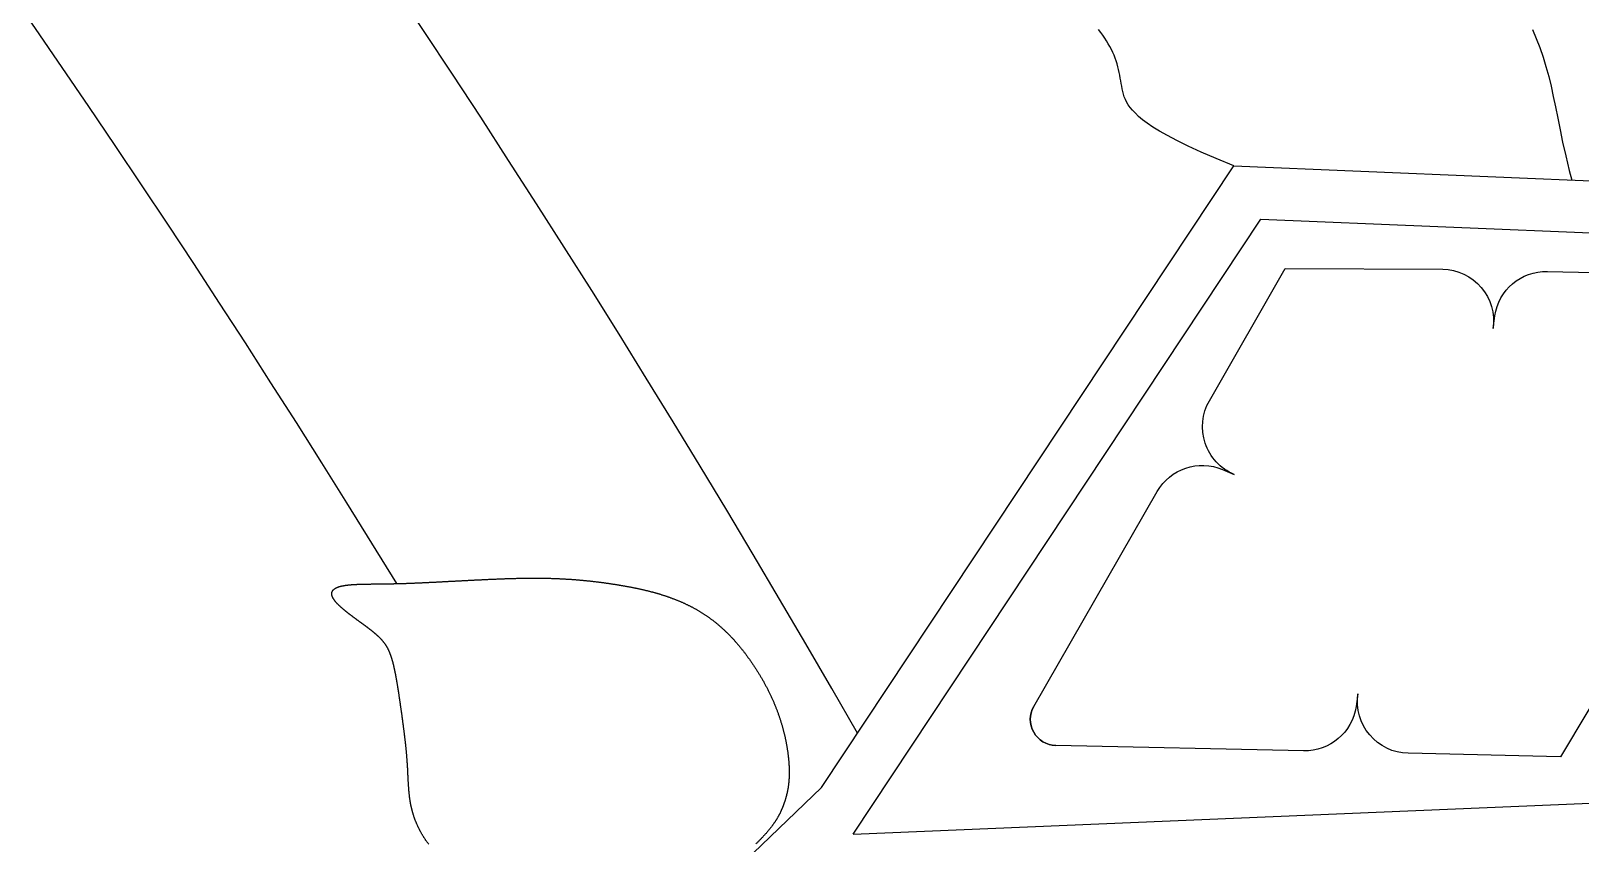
# Model space of a CAD drawing. Header units: feet. Extents: x 0 to 841, y 0 to 594.
# Drawn here: x 658.8 to 660.179, y 137.618 to 138.341 of the extents above; entities that cross this region are included whole.
import ezdxf

# ---------------------------------------------------------------- set-up
doc = ezdxf.new("R2010")
doc.units = ezdxf.units.FT
doc.header["$MEASUREMENT"] = 0
doc.layers.add('LOGO', color=7, linetype='Continuous')

# ---------------------------------------------------------------- blocks, each defined once
blk = doc.blocks.new('YOTA')
h = blk.add_hatch(color=1)
edge = h.paths.add_edge_path()
edge.add_arc((302.8865, 246.9749), 39.995, 0, 360)
edge = h.paths.add_edge_path(flags=16)
edge.add_arc((302.8865, 246.9749), 39.7003, 0, 360)
at = {"color": 2}
for p, q in [((333.4745, 264.4073), (334.6429, 266.169)), ((334.6429, 266.169), (336.6451, 266.0852)), ((333.564, 264.2757), (334.7197, 266.0183)), ((334.7197, 266.0183), (336.5203, 265.9429)), ((333.0103, 263.9634), (333.4745, 264.4073)), ((333.564, 264.2757), (335.6532, 264.363))]:
    blk.add_line(p, q, dxfattribs=at)
for points in [[(334.6429, 266.169), (334.5935, 266.1897), (334.5505, 266.2084), (334.5134, 266.2255), (334.4817, 266.2409), (334.4548, 266.255), (334.4322, 266.2678), (334.4133, 266.2794), (334.3975, 266.2902), (334.3845, 266.3001), (334.3735, 266.3095), (334.3641, 266.3183), (334.3562, 266.3268), (334.3495, 266.3349), (334.344, 266.3427), (334.3394, 266.3503), (334.3358, 266.3578), (334.3328, 266.3651), (334.3304, 266.3724), (334.3285, 266.3798), (334.3268, 266.3872), (334.3254, 266.3947), (334.324, 266.4024), (334.3227, 266.4102), (334.3214, 266.4181), (334.32, 266.426), (334.3185, 266.434), (334.3168, 266.4421), (334.3149, 266.4502), (334.3127, 266.4584), (334.3102, 266.4665), (334.3073, 266.4746), (334.304, 266.4828), (334.3004, 266.4909), (334.2964, 266.499), (334.2921, 266.5071), (334.2874, 266.5152), (334.2825, 266.5232), (334.2773, 266.5313), (334.2718, 266.5393), (334.266, 266.5474), (334.26, 266.5553)], [(335.4895, 266.5556), (335.5004, 266.5303), (335.5105, 266.5043), (335.5198, 266.4777), (335.5282, 266.4505), (335.5359, 266.423), (335.5427, 266.395), (335.5489, 266.3662), (335.555, 266.3363), (335.5613, 266.3049), (335.5679, 266.2716), (335.5754, 266.2361), (335.5841, 266.1978), (335.5942, 266.1565), (335.6016, 266.1288)], [(332.3609, 264.2471), (332.36, 264.2482), (332.3591, 264.2494), (332.3582, 264.2506), (332.3574, 264.2517), (332.3565, 264.2529), (332.3556, 264.2541), (332.3548, 264.2553), (332.354, 264.2565), (332.3531, 264.2576), (332.3523, 264.2588), (332.3515, 264.26), (332.3507, 264.2612), (332.3499, 264.2624), (332.3491, 264.2636), (332.3483, 264.2648), (332.3475, 264.2661), (332.3468, 264.2673), (332.346, 264.2685), (332.3452, 264.2697), (332.3445, 264.2709), (332.3438, 264.2722), (332.343, 264.2734), (332.3423, 264.2746), (332.3416, 264.2758), (332.3409, 264.2771), (332.3402, 264.2783), (332.3395, 264.2795), (332.3388, 264.2808), (332.3381, 264.282), (332.3374, 264.2833), (332.3368, 264.2845), (332.3361, 264.2858), (332.3355, 264.287), (332.3348, 264.2883), (332.3342, 264.2895), (332.3335, 264.2908), (332.3329, 264.292), (332.3323, 264.2933), (332.3317, 264.2945), (332.3311, 264.2958), (332.3305, 264.2971), (332.3299, 264.2983), (332.3294, 264.2996), (332.3288, 264.3009), (332.3282, 264.3021), (332.3277, 264.3034), (332.3271, 264.3047), (332.3266, 264.3059), (332.3261, 264.3072), (332.3255, 264.3085), (332.325, 264.3097), (332.3245, 264.311), (332.324, 264.3123), (332.3235, 264.3136), (332.323, 264.3148), (332.3225, 264.3161), (332.322, 264.3174), (332.3216, 264.3187), (332.3211, 264.3199), (332.3207, 264.3212), (332.3202, 264.3225), (332.3198, 264.3238), (332.3193, 264.325), (332.3189, 264.3263), (332.3185, 264.3276), (332.3181, 264.3289), (332.3177, 264.3301), (332.3173, 264.3314), (332.3169, 264.3327), (332.3165, 264.334), (332.3161, 264.3352), (332.3158, 264.3365), (332.3154, 264.3378), (332.3151, 264.3391), (332.3147, 264.3403), (332.3144, 264.3416), (332.314, 264.3429), (332.3137, 264.3441), (332.3134, 264.3454), (332.3131, 264.3467), (332.3128, 264.3479), (332.3125, 264.3492), (332.3122, 264.3505), (332.3119, 264.3517), (332.3116, 264.353), (332.3113, 264.3543), (332.311, 264.3555), (332.3108, 264.3568), (332.3105, 264.3581), (332.3103, 264.3593), (332.31, 264.3606), (332.3098, 264.3618), (332.3096, 264.3631), (332.3093, 264.3644), (332.3091, 264.3656), (332.3089, 264.3669), (332.3087, 264.3681), (332.3085, 264.3694), (332.3083, 264.3706), (332.3081, 264.3719), (332.3079, 264.3732), (332.3077, 264.3744), (332.3075, 264.3757), (332.3073, 264.3769), (332.3072, 264.3782), (332.307, 264.3795), (332.3068, 264.3807), (332.3067, 264.382), (332.3065, 264.3832), (332.3064, 264.3845), (332.3062, 264.3858), (332.3061, 264.387), (332.3059, 264.3883), (332.3058, 264.3896), (332.3057, 264.3908), (332.3056, 264.3921), (332.3054, 264.3934), (332.3053, 264.3946), (332.3052, 264.3959), (332.3051, 264.3972), (332.305, 264.3984), (332.3049, 264.3997), (332.3048, 264.401), (332.3046, 264.4023), (332.3045, 264.4036), (332.3044, 264.4048), (332.3044, 264.4061), (332.3043, 264.4074), (332.3042, 264.4087), (332.3041, 264.41), (332.304, 264.4113), (332.3039, 264.4125), (332.3038, 264.4138), (332.3037, 264.4151), (332.3037, 264.4164), (332.3036, 264.4177), (332.3035, 264.419), (332.3034, 264.4203), (332.3034, 264.4216), (332.3033, 264.4229), (332.3032, 264.4242), (332.3032, 264.4255), (332.3031, 264.4269), (332.303, 264.4282), (332.303, 264.4295), (332.3029, 264.4308), (332.3028, 264.4321), (332.3028, 264.4335), (332.3027, 264.4348), (332.3026, 264.4361), (332.3026, 264.4374), (332.3025, 264.4388), (332.3024, 264.4401), (332.3024, 264.4415), (332.3023, 264.4428), (332.3023, 264.4442), (332.3022, 264.4455), (332.3021, 264.4469), (332.3021, 264.4482), (332.302, 264.4496), (332.3019, 264.4509), (332.3019, 264.4523), (332.3018, 264.4537), (332.3017, 264.4551), (332.3017, 264.4564), (332.3016, 264.4578), (332.3015, 264.4592), (332.3014, 264.4606), (332.3014, 264.462), (332.3013, 264.4634), (332.3012, 264.4648), (332.3011, 264.4662), (332.301, 264.4676), (332.301, 264.469), (332.3009, 264.4704), (332.3008, 264.4719), (332.3007, 264.4733), (332.3006, 264.4747), (332.3005, 264.4762), (332.3004, 264.4776), (332.3003, 264.479), (332.3002, 264.4805), (332.3001, 264.4819), (332.3, 264.4834), (332.2999, 264.4848), (332.2998, 264.4863), (332.2997, 264.4878), (332.2996, 264.4892), (332.2994, 264.4907), (332.2993, 264.4922), (332.2992, 264.4937), (332.2991, 264.4952), (332.2989, 264.4967), (332.2988, 264.4981), (332.2987, 264.4996), (332.2986, 264.5011), (332.2984, 264.5026), (332.2983, 264.5041), (332.2981, 264.5057), (332.298, 264.5072), (332.2979, 264.5087), (332.2977, 264.5102), (332.2976, 264.5117), (332.2974, 264.5133), (332.2973, 264.5148), (332.2971, 264.5163), (332.297, 264.5178), (332.2968, 264.5194), (332.2967, 264.5209), (332.2965, 264.5225), (332.2963, 264.524), (332.2962, 264.5255), (332.296, 264.5271), (332.2958, 264.5286), (332.2957, 264.5302), (332.2955, 264.5318), (332.2953, 264.5333), (332.2952, 264.5349), (332.295, 264.5364), (332.2948, 264.538), (332.2946, 264.5396), (332.2944, 264.5411), (332.2943, 264.5427), (332.2941, 264.5443), (332.2939, 264.5458), (332.2937, 264.5474), (332.2935, 264.549), (332.2933, 264.5506), (332.2932, 264.5521), (332.293, 264.5537), (332.2928, 264.5553), (332.2926, 264.5569), (332.2924, 264.5585), (332.2922, 264.56), (332.292, 264.5616), (332.2918, 264.5632), (332.2916, 264.5648), (332.2914, 264.5664), (332.2912, 264.568), (332.291, 264.5696), (332.2908, 264.5712), (332.2906, 264.5728), (332.2904, 264.5743), (332.2902, 264.5759), (332.29, 264.5775), (332.2898, 264.5791), (332.2896, 264.5807), (332.2894, 264.5823), (332.2892, 264.5839), (332.2889, 264.5855), (332.2887, 264.5871), (332.2885, 264.5887), (332.2883, 264.5903), (332.2881, 264.5919), (332.2879, 264.5935), (332.2877, 264.595), (332.2875, 264.5966), (332.2872, 264.5982), (332.287, 264.5998), (332.2868, 264.6014), (332.2866, 264.603), (332.2864, 264.6046), (332.2862, 264.6062), (332.2859, 264.6078), (332.2857, 264.6094), (332.2855, 264.6109), (332.2853, 264.6125), (332.2851, 264.6141), (332.2848, 264.6157), (332.2846, 264.6173), (332.2844, 264.6189), (332.2842, 264.6204), (332.284, 264.622), (332.2837, 264.6236), (332.2835, 264.6252), (332.2833, 264.6267), (332.2831, 264.6283), (332.2829, 264.6299), (332.2826, 264.6315), (332.2824, 264.633), (332.2822, 264.6346), (332.282, 264.6362), (332.2817, 264.6377), (332.2815, 264.6393), (332.2813, 264.6408), (332.2811, 264.6424), (332.2809, 264.6439), (332.2806, 264.6455), (332.2804, 264.647), (332.2802, 264.6486), (332.28, 264.6501), (332.2797, 264.6517), (332.2795, 264.6532), (332.2793, 264.6547), (332.2791, 264.6563), (332.2788, 264.6578), (332.2786, 264.6593), (332.2784, 264.6609), (332.2782, 264.6624), (332.2779, 264.6639), (332.2777, 264.6654), (332.2775, 264.6669), (332.2773, 264.6684), (332.277, 264.6699), (332.2768, 264.6714), (332.2766, 264.6729), (332.2764, 264.6744), (332.2761, 264.6759), (332.2759, 264.6774), (332.2757, 264.6789), (332.2754, 264.6803), (332.2752, 264.6818), (332.275, 264.6833), (332.2748, 264.6847), (332.2745, 264.6862), (332.2743, 264.6876), (332.2741, 264.6891), (332.2738, 264.6905), (332.2736, 264.692), (332.2734, 264.6934), (332.2731, 264.6948), (332.2729, 264.6963), (332.2727, 264.6977), (332.2724, 264.6991), (332.2722, 264.7005), (332.272, 264.7019), (332.2717, 264.7033), (332.2715, 264.7047), (332.2712, 264.7061), (332.271, 264.7075), (332.2708, 264.7088), (332.2705, 264.7102), (332.2703, 264.7116), (332.27, 264.7129), (332.2698, 264.7143), (332.2696, 264.7156), (332.2693, 264.717), (332.2691, 264.7183), (332.2688, 264.7196), (332.2686, 264.7209), (332.2683, 264.7223), (332.2681, 264.7236), (332.2679, 264.7249), (332.2676, 264.7262), (332.2674, 264.7275), (332.2671, 264.7287), (332.2669, 264.73), (332.2666, 264.7313), (332.2664, 264.7325), (332.2661, 264.7338), (332.2659, 264.735), (332.2656, 264.7363), (332.2653, 264.7375), (332.2651, 264.7387), (332.2648, 264.7399), (332.2646, 264.7411), (332.2643, 264.7423), (332.2641, 264.7435), (332.2638, 264.7447), (332.2635, 264.7459), (332.2633, 264.7471), (332.263, 264.7482), (332.2628, 264.7494), (332.2625, 264.7505), (332.2622, 264.7517), (332.262, 264.7528), (332.2617, 264.7539), (332.2614, 264.755), (332.2612, 264.7561), (332.2609, 264.7572), (332.2606, 264.7583), (332.2603, 264.7594), (332.2601, 264.7604), (332.2598, 264.7615), (332.2595, 264.7625), (332.2592, 264.7636), (332.259, 264.7646), (332.2587, 264.7656), (332.2584, 264.7666), (332.2581, 264.7676), (332.2578, 264.7686), (332.2576, 264.7696), (332.2573, 264.7706), (332.257, 264.7715), (332.2567, 264.7725), (332.2564, 264.7734), (332.2561, 264.7744), (332.2558, 264.7753), (332.2555, 264.7762), (332.2552, 264.7772), (332.255, 264.7781), (332.2547, 264.779), (332.2544, 264.7798), (332.2541, 264.7807), (332.2538, 264.7816), (332.2534, 264.7825), (332.2531, 264.7833), (332.2528, 264.7842), (332.2525, 264.785), (332.2522, 264.7858), (332.2519, 264.7867), (332.2516, 264.7875), (332.2512, 264.7883), (332.2509, 264.7891), (332.2506, 264.7899), (332.2503, 264.7907), (332.2499, 264.7915), (332.2496, 264.7923), (332.2493, 264.793), (332.2489, 264.7938), (332.2486, 264.7946), (332.2483, 264.7953), (332.2479, 264.7961), (332.2476, 264.7968), (332.2472, 264.7976), (332.2469, 264.7983), (332.2465, 264.799), (332.2461, 264.7997), (332.2458, 264.8004), (332.2454, 264.8011), (332.245, 264.8019), (332.2447, 264.8025), (332.2443, 264.8032), (332.2439, 264.8039), (332.2435, 264.8046), (332.2432, 264.8053), (332.2428, 264.806), (332.2424, 264.8066), (332.242, 264.8073), (332.2416, 264.808), (332.2412, 264.8086), (332.2408, 264.8093), (332.2404, 264.8099), (332.2399, 264.8106), (332.2395, 264.8112), (332.2391, 264.8118), (332.2387, 264.8125), (332.2382, 264.8131), (332.2378, 264.8137), (332.2374, 264.8144), (332.2369, 264.815), (332.2365, 264.8156), (332.236, 264.8162), (332.2356, 264.8168), (332.2351, 264.8174), (332.2347, 264.818), (332.2342, 264.8187), (332.2337, 264.8193), (332.2332, 264.8199), (332.2328, 264.8205), (332.2323, 264.8211), (332.2318, 264.8216), (332.2313, 264.8222), (332.2308, 264.8228), (332.2303, 264.8234), (332.2298, 264.824), (332.2293, 264.8246), (332.2287, 264.8252), (332.2282, 264.8258), (332.2277, 264.8263), (332.2271, 264.8269), (332.2266, 264.8275), (332.2261, 264.8281), (332.2255, 264.8287), (332.2249, 264.8292), (332.2244, 264.8298), (332.2238, 264.8304), (332.2232, 264.831), (332.2227, 264.8316), (332.2221, 264.8321), (332.2215, 264.8327), (332.2209, 264.8333), (332.2203, 264.8339), (332.2197, 264.8344), (332.2191, 264.835), (332.2185, 264.8356), (332.2178, 264.8362), (332.2172, 264.8368), (332.2166, 264.8373), (332.2159, 264.8379), (332.2153, 264.8385), (332.2146, 264.8391), (332.214, 264.8397), (332.2133, 264.8403), (332.2126, 264.8408), (332.212, 264.8414), (332.2113, 264.842), (332.2106, 264.8426), (332.2099, 264.8432), (332.2092, 264.8438), (332.2085, 264.8444), (332.2078, 264.845), (332.2071, 264.8456), (332.2064, 264.8462), (332.2057, 264.8467), (332.205, 264.8473), (332.2042, 264.8479), (332.2035, 264.8485), (332.2028, 264.8491), (332.202, 264.8497), (332.2013, 264.8503), (332.2005, 264.8509), (332.1998, 264.8515), (332.199, 264.8521), (332.1983, 264.8527), (332.1975, 264.8533), (332.1967, 264.8539), (332.1959, 264.8545), (332.1952, 264.8551), (332.1944, 264.8557), (332.1936, 264.8563), (332.1928, 264.8569), (332.192, 264.8575), (332.1913, 264.8581), (332.1905, 264.8587), (332.1897, 264.8593), (332.1889, 264.8599), (332.1881, 264.8606), (332.1873, 264.8612), (332.1865, 264.8618), (332.1857, 264.8624), (332.1849, 264.863), (332.184, 264.8636), (332.1832, 264.8642), (332.1824, 264.8648), (332.1816, 264.8654), (332.1808, 264.866), (332.18, 264.8666), (332.1791, 264.8672), (332.1783, 264.8678), (332.1775, 264.8684), (332.1767, 264.869), (332.1759, 264.8696), (332.175, 264.8703), (332.1742, 264.8709), (332.1734, 264.8715), (332.1725, 264.8721), (332.1717, 264.8727), (332.1709, 264.8733), (332.1701, 264.8739), (332.1692, 264.8745), (332.1684, 264.8751), (332.1676, 264.8757), (332.1667, 264.8763), (332.1659, 264.8769), (332.1651, 264.8775), (332.1643, 264.8781), (332.1634, 264.8787), (332.1626, 264.8793), (332.1618, 264.8799), (332.1609, 264.8805), (332.1601, 264.8811), (332.1593, 264.8817), (332.1585, 264.8823), (332.1576, 264.8829), (332.1568, 264.8835), (332.156, 264.8841), (332.1552, 264.8847), (332.1544, 264.8853), (332.1535, 264.8859), (332.1527, 264.8865), (332.1519, 264.8871), (332.1511, 264.8877), (332.1503, 264.8883), (332.1495, 264.8889), (332.1487, 264.8895), (332.1479, 264.8901), (332.1471, 264.8907), (332.1463, 264.8913), (332.1455, 264.8919), (332.1447, 264.8925), (332.1439, 264.8931), (332.1431, 264.8937), (332.1423, 264.8942), (332.1416, 264.8948), (332.1408, 264.8954), (332.14, 264.896), (332.1392, 264.8966), (332.1385, 264.8972), (332.1377, 264.8978), (332.1369, 264.8983), (332.1362, 264.8989), (332.1354, 264.8995), (332.1347, 264.9001), (332.1339, 264.9007), (332.1332, 264.9012), (332.1324, 264.9018), (332.1317, 264.9024), (332.131, 264.903), (332.1302, 264.9035), (332.1295, 264.9041), (332.1288, 264.9047), (332.1281, 264.9053), (332.1274, 264.9058), (332.1267, 264.9064), (332.1259, 264.907), (332.1253, 264.9075), (332.1246, 264.9081), (332.1239, 264.9086), (332.1232, 264.9092), (332.1225, 264.9098), (332.1218, 264.9103), (332.1211, 264.9109), (332.1205, 264.9114), (332.1198, 264.912), (332.1192, 264.9126), (332.1185, 264.9131), (332.1179, 264.9137), (332.1172, 264.9142), (332.1166, 264.9148), (332.1159, 264.9153), (332.1153, 264.9159), (332.1147, 264.9164), (332.1141, 264.9169), (332.1135, 264.9175), (332.1129, 264.918), (332.1123, 264.9186), (332.1117, 264.9191), (332.1111, 264.9197), (332.1105, 264.9202), (332.1099, 264.9207), (332.1093, 264.9213), (332.1088, 264.9218), (332.1082, 264.9223), (332.1076, 264.9229), (332.1071, 264.9234), (332.1065, 264.9239), (332.106, 264.9244), (332.1055, 264.925), (332.1049, 264.9255), (332.1044, 264.926), (332.1039, 264.9265), (332.1034, 264.927), (332.1029, 264.9276), (332.1024, 264.9281), (332.1019, 264.9286), (332.1014, 264.9291), (332.101, 264.9296), (332.1005, 264.9301), (332.1, 264.9306), (332.0996, 264.9311), (332.0991, 264.9316), (332.0987, 264.9321), (332.0982, 264.9326), (332.0978, 264.9331), (332.0974, 264.9336), (332.097, 264.9341), (332.0966, 264.9346), (332.0962, 264.9351), (332.0958, 264.9356), (332.0954, 264.9361), (332.095, 264.9366), (332.0946, 264.9371), (332.0943, 264.9376), (332.0939, 264.938), (332.0935, 264.9385), (332.0932, 264.939), (332.0929, 264.9395), (332.0925, 264.94), (332.0922, 264.9404), (332.0919, 264.9409), (332.0916, 264.9414), (332.0913, 264.9419), (332.091, 264.9423), (332.0907, 264.9428), (332.0905, 264.9432), (332.0902, 264.9437), (332.0899, 264.9442), (332.0897, 264.9446), (332.0894, 264.9451), (332.0892, 264.9455), (332.089, 264.946), (332.0888, 264.9464), (332.0885, 264.9469), (332.0883, 264.9473), (332.0882, 264.9478), (332.088, 264.9482), (332.0878, 264.9487), (332.0876, 264.9491), (332.0875, 264.9495), (332.0873, 264.95), (332.0872, 264.9504), (332.087, 264.9508), (332.0869, 264.9513), (332.0868, 264.9517), (332.0867, 264.9521), (332.0866, 264.9526), (332.0865, 264.953), (332.0864, 264.9534), (332.0864, 264.9538), (332.0863, 264.9542), (332.0863, 264.9546), (332.0862, 264.955), (332.0862, 264.9555), (332.0862, 264.9559), (332.0862, 264.9563), (332.0861, 264.9567), (332.0862, 264.9571), (332.0862, 264.9575), (332.0862, 264.9579), (332.0862, 264.9582), (332.0863, 264.9586), (332.0863, 264.959), (332.0864, 264.9594), (332.0865, 264.9598), (332.0865, 264.9602), (332.0866, 264.9605), (332.0867, 264.9609), (332.0868, 264.9613), (332.087, 264.9617), (332.0871, 264.962), (332.0872, 264.9624), (332.0874, 264.9628), (332.0876, 264.9631), (332.0877, 264.9635), (332.0879, 264.9638), (332.0881, 264.9642), (332.0883, 264.9645), (332.0885, 264.9649), (332.0887, 264.9652), (332.089, 264.9656), (332.0892, 264.9659), (332.0895, 264.9662), (332.0897, 264.9666), (332.09, 264.9669), (332.0903, 264.9672), (332.0906, 264.9676), (332.0909, 264.9679), (332.0912, 264.9682), (332.0915, 264.9685), (332.0919, 264.9688), (332.0922, 264.9691), (332.0926, 264.9694), (332.093, 264.9697), (332.0934, 264.97), (332.0938, 264.9703), (332.0942, 264.9706), (332.0946, 264.9709), (332.095, 264.9712), (332.0954, 264.9715), (332.0959, 264.9718), (332.0964, 264.9721), (332.0968, 264.9724), (332.0973, 264.9726), (332.0978, 264.9729), (332.0983, 264.9732), (332.0988, 264.9734), (332.0994, 264.9737), (332.0999, 264.9739), (332.1005, 264.9742), (332.101, 264.9745), (332.1016, 264.9747), (332.1022, 264.9749), (332.1028, 264.9752), (332.1034, 264.9754), (332.104, 264.9757), (332.1047, 264.9759), (332.1053, 264.9761), (332.106, 264.9763), (332.1067, 264.9766), (332.1074, 264.9768), (332.108, 264.977), (332.1088, 264.9772), (332.1095, 264.9774), (332.1102, 264.9776), (332.111, 264.9778), (332.1117, 264.978), (332.1125, 264.9782), (332.1133, 264.9784), (332.1141, 264.9786), (332.1149, 264.9788), (332.1157, 264.9789), (332.1165, 264.9791), (332.1174, 264.9793), (332.1182, 264.9795), (332.1191, 264.9796), (332.12, 264.9798), (332.1209, 264.9799), (332.1218, 264.9801), (332.1227, 264.9802), (332.1237, 264.9804), (332.1246, 264.9805), (332.1256, 264.9807), (332.1266, 264.9808), (332.1275, 264.9809), (332.1285, 264.9811), (332.1296, 264.9812), (332.1306, 264.9813), (332.1316, 264.9814), (332.1327, 264.9816), (332.1337, 264.9817), (332.1348, 264.9818), (332.1359, 264.9819), (332.137, 264.982), (332.1381, 264.9821), (332.1392, 264.9822), (332.1403, 264.9823), (332.1415, 264.9824), (332.1426, 264.9825), (332.1438, 264.9825), (332.145, 264.9826), (332.1462, 264.9827), (332.1474, 264.9828), (332.1486, 264.9829), (332.1498, 264.9829), (332.151, 264.983), (332.1523, 264.9831), (332.1535, 264.9831), (332.1548, 264.9832), (332.1561, 264.9833), (332.1573, 264.9833), (332.1586, 264.9834), (332.1599, 264.9834), (332.1613, 264.9835), (332.1626, 264.9835), (332.1639, 264.9836), (332.1653, 264.9836), (332.1666, 264.9837), (332.168, 264.9837), (332.1694, 264.9838), (332.1708, 264.9838), (332.1722, 264.9838), (332.1736, 264.9839), (332.175, 264.9839), (332.1764, 264.9839), (332.1778, 264.984), (332.1793, 264.984), (332.1807, 264.984), (332.1822, 264.9841), (332.1837, 264.9841), (332.1852, 264.9841), (332.1867, 264.9842), (332.1882, 264.9842), (332.1897, 264.9842), (332.1912, 264.9842), (332.1927, 264.9843), (332.1942, 264.9843), (332.1958, 264.9843), (332.1973, 264.9843), (332.1989, 264.9844), (332.2005, 264.9844), (332.202, 264.9844), (332.2036, 264.9844), (332.2052, 264.9844), (332.2068, 264.9845), (332.2084, 264.9845), (332.21, 264.9845), (332.2117, 264.9845), (332.2133, 264.9845), (332.2149, 264.9845), (332.2166, 264.9846), (332.2182, 264.9846), (332.2199, 264.9846), (332.2215, 264.9846), (332.2232, 264.9846), (332.2249, 264.9847), (332.2266, 264.9847), (332.2283, 264.9847), (332.23, 264.9847), (332.2317, 264.9847), (332.2334, 264.9848), (332.2351, 264.9848), (332.2369, 264.9848), (332.2386, 264.9848), (332.2403, 264.9849), (332.2421, 264.9849), (332.2439, 264.9849), (332.2456, 264.9849), (332.2474, 264.985), (332.2492, 264.985), (332.2509, 264.985), (332.2527, 264.9851), (332.2545, 264.9851), (332.2563, 264.9851), (332.2581, 264.9852), (332.2599, 264.9852), (332.2617, 264.9852), (332.2635, 264.9853), (332.2654, 264.9853), (332.2672, 264.9854), (332.269, 264.9854), (332.2709, 264.9855), (332.2727, 264.9855), (332.2746, 264.9856), (332.2764, 264.9856), (332.2783, 264.9857), (332.2802, 264.9857), (332.282, 264.9858), (332.2839, 264.9858), (332.2858, 264.9859), (332.2877, 264.9859), (332.2896, 264.986), (332.2915, 264.9861), (332.2934, 264.9861), (332.2953, 264.9862), (332.2972, 264.9862), (332.2991, 264.9863), (332.301, 264.9864), (332.303, 264.9865), (332.3049, 264.9865), (332.3068, 264.9866), (332.3088, 264.9867), (332.3107, 264.9867), (332.3127, 264.9868), (332.3146, 264.9869), (332.3166, 264.987), (332.3185, 264.9871), (332.3205, 264.9871), (332.3225, 264.9872), (332.3245, 264.9873), (332.3265, 264.9874), (332.3284, 264.9875), (332.3304, 264.9875), (332.3324, 264.9876), (332.3344, 264.9877), (332.3365, 264.9878), (332.3385, 264.9879), (332.3405, 264.988), (332.3425, 264.9881), (332.3445, 264.9882), (332.3466, 264.9883), (332.3486, 264.9884), (332.3506, 264.9885), (332.3527, 264.9886), (332.3547, 264.9887), (332.3568, 264.9888), (332.3588, 264.9889), (332.3609, 264.989), (332.363, 264.9891), (332.365, 264.9892), (332.3671, 264.9893), (332.3692, 264.9894), (332.3713, 264.9895), (332.3734, 264.9896), (332.3755, 264.9897), (332.3776, 264.9898), (332.3797, 264.9899), (332.3818, 264.99), (332.3839, 264.9901), (332.386, 264.9902), (332.3881, 264.9903), (332.3902, 264.9904), (332.3923, 264.9905), (332.3945, 264.9906), (332.3966, 264.9907), (332.3987, 264.9909), (332.4009, 264.991), (332.403, 264.9911), (332.4052, 264.9912), (332.4073, 264.9913), (332.4095, 264.9914), (332.4117, 264.9915), (332.4138, 264.9916), (332.416, 264.9918), (332.4182, 264.9919), (332.4204, 264.992), (332.4225, 264.9921), (332.4247, 264.9922), (332.4269, 264.9923), (332.4291, 264.9925), (332.4313, 264.9926), (332.4335, 264.9927), (332.4357, 264.9928), (332.4379, 264.9929), (332.4401, 264.993), (332.4423, 264.9932), (332.4446, 264.9933), (332.4468, 264.9934), (332.449, 264.9935), (332.4512, 264.9936), (332.4535, 264.9937), (332.4557, 264.9939), (332.458, 264.994), (332.4602, 264.9941), (332.4625, 264.9942), (332.4647, 264.9943), (332.467, 264.9944), (332.4692, 264.9946), (332.4715, 264.9947), (332.4737, 264.9948), (332.476, 264.9949), (332.4783, 264.995), (332.4806, 264.9951), (332.4828, 264.9953), (332.4851, 264.9954), (332.4874, 264.9955), (332.4897, 264.9956), (332.492, 264.9957), (332.4943, 264.9958), (332.4966, 264.996), (332.4989, 264.9961), (332.5012, 264.9962), (332.5035, 264.9963), (332.5058, 264.9964), (332.5081, 264.9965), (332.5104, 264.9966), (332.5127, 264.9967), (332.515, 264.9969), (332.5173, 264.997), (332.5197, 264.9971), (332.522, 264.9972), (332.5243, 264.9973), (332.5266, 264.9974), (332.529, 264.9975), (332.5313, 264.9976), (332.5336, 264.9977), (332.5359, 264.9978), (332.5383, 264.9979), (332.5406, 264.998), (332.5429, 264.9981), (332.5453, 264.9982), (332.5476, 264.9983), (332.5499, 264.9984), (332.5523, 264.9985), (332.5546, 264.9986), (332.557, 264.9987), (332.5593, 264.9988), (332.5616, 264.9989), (332.564, 264.999), (332.5663, 264.999), (332.5686, 264.9991), (332.571, 264.9992), (332.5733, 264.9993), (332.5757, 264.9994), (332.578, 264.9995), (332.5803, 264.9995), (332.5827, 264.9996), (332.585, 264.9997), (332.5874, 264.9998), (332.5897, 264.9998), (332.592, 264.9999), (332.5944, 265), (332.5967, 265), (332.5991, 265.0001), (332.6014, 265.0002), (332.6037, 265.0002), (332.6061, 265.0003), (332.6084, 265.0003), (332.6107, 265.0004), (332.613, 265.0004), (332.6154, 265.0005), (332.6177, 265.0005), (332.62, 265.0006), (332.6223, 265.0006), (332.6247, 265.0007), (332.627, 265.0007), (332.6293, 265.0007), (332.6316, 265.0008), (332.6339, 265.0008), (332.6363, 265.0008), (332.6386, 265.0009), (332.6409, 265.0009), (332.6432, 265.0009), (332.6455, 265.0009), (332.6478, 265.0009), (332.6501, 265.001), (332.6524, 265.001), (332.6547, 265.001), (332.657, 265.001), (332.6592, 265.001), (332.6615, 265.001), (332.6638, 265.001), (332.6661, 265.001), (332.6684, 265.001), (332.6706, 265.001), (332.6729, 265.001), (332.6752, 265.0009), (332.6774, 265.0009), (332.6797, 265.0009), (332.6819, 265.0009), (332.6842, 265.0008), (332.6864, 265.0008), (332.6887, 265.0008), (332.6909, 265.0007), (332.6932, 265.0007), (332.6954, 265.0007), (332.6976, 265.0006), (332.6998, 265.0006), (332.7021, 265.0005), (332.7043, 265.0005), (332.7065, 265.0004), (332.7087, 265.0003), (332.7109, 265.0003), (332.7131, 265.0002), (332.7153, 265.0001), (332.7175, 265), (332.7197, 265), (332.7218, 264.9999), (332.724, 264.9998), (332.7262, 264.9997), (332.7283, 264.9996), (332.7305, 264.9995), (332.7327, 264.9994), (332.7348, 264.9993), (332.737, 264.9992), (332.7391, 264.9991), (332.7413, 264.999), (332.7434, 264.9989), (332.7455, 264.9988), (332.7477, 264.9986), (332.7498, 264.9985), (332.7519, 264.9984), (332.754, 264.9983), (332.7561, 264.9981), (332.7582, 264.998), (332.7603, 264.9979), (332.7624, 264.9977), (332.7645, 264.9976), (332.7666, 264.9974), (332.7687, 264.9973), (332.7708, 264.9971), (332.7729, 264.997), (332.7749, 264.9968), (332.777, 264.9967), (332.7791, 264.9965), (332.7811, 264.9963), (332.7832, 264.9962), (332.7853, 264.996), (332.7873, 264.9958), (332.7893, 264.9956), (332.7914, 264.9955), (332.7934, 264.9953), (332.7955, 264.9951), (332.7975, 264.9949), (332.7995, 264.9947), (332.8015, 264.9945), (332.8035, 264.9943), (332.8056, 264.9941), (332.8076, 264.9939), (332.8096, 264.9937), (332.8116, 264.9935), (332.8136, 264.9933), (332.8156, 264.9931), (332.8176, 264.9929), (332.8195, 264.9927), (332.8215, 264.9925), (332.8235, 264.9922), (332.8255, 264.992), (332.8274, 264.9918), (332.8294, 264.9916), (332.8314, 264.9913), (332.8333, 264.9911), (332.8353, 264.9909), (332.8372, 264.9906), (332.8392, 264.9904), (332.8411, 264.9902), (332.8431, 264.9899), (332.845, 264.9897), (332.8469, 264.9894), (332.8489, 264.9892), (332.8508, 264.9889), (332.8527, 264.9887), (332.8546, 264.9884), (332.8565, 264.9882), (332.8584, 264.9879), (332.8603, 264.9876), (332.8622, 264.9874), (332.8641, 264.9871), (332.866, 264.9868), (332.8679, 264.9866), (332.8698, 264.9863), (332.8717, 264.986), (332.8736, 264.9857), (332.8754, 264.9855), (332.8773, 264.9852), (332.8792, 264.9849), (332.8811, 264.9846), (332.8829, 264.9843), (332.8848, 264.984), (332.8866, 264.9838), (332.8885, 264.9835), (332.8903, 264.9832), (332.8922, 264.9829), (332.894, 264.9826), (332.8958, 264.9823), (332.8977, 264.982), (332.8995, 264.9817), (332.9013, 264.9814), (332.9031, 264.9811), (332.905, 264.9808), (332.9068, 264.9805), (332.9086, 264.9802), (332.9104, 264.9798), (332.9122, 264.9795), (332.914, 264.9792), (332.9158, 264.9789), (332.9176, 264.9786), (332.9194, 264.9783), (332.9212, 264.9779), (332.923, 264.9776), (332.9247, 264.9773), (332.9265, 264.9769), (332.9283, 264.9766), (332.9301, 264.9763), (332.9318, 264.9759), (332.9336, 264.9756), (332.9353, 264.9753), (332.9371, 264.9749), (332.9389, 264.9746), (332.9406, 264.9742), (332.9424, 264.9739), (332.9441, 264.9735), (332.9458, 264.9732), (332.9476, 264.9728), (332.9493, 264.9725), (332.9511, 264.9721), (332.9528, 264.9717), (332.9545, 264.9714), (332.9562, 264.971), (332.9579, 264.9706), (332.9597, 264.9702), (332.9614, 264.9699), (332.9631, 264.9695), (332.9648, 264.9691), (332.9665, 264.9687), (332.9682, 264.9683), (332.9699, 264.9679), (332.9716, 264.9675), (332.9733, 264.9671), (332.975, 264.9667), (332.9767, 264.9663), (332.9784, 264.9659), (332.98, 264.9655), (332.9817, 264.9651), (332.9834, 264.9647), (332.9851, 264.9643), (332.9867, 264.9638), (332.9884, 264.9634), (332.9901, 264.963), (332.9917, 264.9625), (332.9934, 264.9621), (332.9951, 264.9617), (332.9967, 264.9612), (332.9984, 264.9608), (333, 264.9603), (333.0017, 264.9599), (333.0033, 264.9594), (333.005, 264.9589), (333.0066, 264.9585), (333.0082, 264.958), (333.0099, 264.9575), (333.0115, 264.957), (333.0131, 264.9566), (333.0148, 264.9561), (333.0164, 264.9556), (333.018, 264.9551), (333.0196, 264.9546), (333.0212, 264.9541), (333.0228, 264.9536), (333.0245, 264.9531), (333.0261, 264.9526), (333.0277, 264.952), (333.0293, 264.9515), (333.0309, 264.951), (333.0325, 264.9505), (333.0341, 264.9499), (333.0357, 264.9494), (333.0373, 264.9488), (333.0389, 264.9483), (333.0405, 264.9477), (333.042, 264.9472), (333.0436, 264.9466), (333.0452, 264.9461), (333.0468, 264.9455), (333.0484, 264.9449), (333.05, 264.9443), (333.0515, 264.9437), (333.0531, 264.9432), (333.0547, 264.9426), (333.0562, 264.942), (333.0578, 264.9414), (333.0594, 264.9407), (333.0609, 264.9401), (333.0625, 264.9395), (333.0641, 264.9389), (333.0656, 264.9383), (333.0672, 264.9376), (333.0687, 264.937), (333.0703, 264.9363), (333.0718, 264.9357), (333.0734, 264.935), (333.0749, 264.9344), (333.0765, 264.9337), (333.078, 264.933), (333.0795, 264.9324), (333.0811, 264.9317), (333.0826, 264.931), (333.0842, 264.9303), (333.0857, 264.9296), (333.0872, 264.9289), (333.0887, 264.9282), (333.0903, 264.9275), (333.0918, 264.9267), (333.0933, 264.926), (333.0948, 264.9253), (333.0964, 264.9245), (333.0979, 264.9238), (333.0994, 264.923), (333.1009, 264.9223), (333.1024, 264.9215), (333.1039, 264.9207), (333.1054, 264.92), (333.107, 264.9192), (333.1085, 264.9184), (333.11, 264.9176), (333.1115, 264.9168), (333.113, 264.916), (333.1145, 264.9151), (333.116, 264.9143), (333.1175, 264.9135), (333.119, 264.9126), (333.1205, 264.9118), (333.1219, 264.9109), (333.1234, 264.9101), (333.1249, 264.9092), (333.1264, 264.9083), (333.1279, 264.9074), (333.1294, 264.9065), (333.1309, 264.9056), (333.1323, 264.9047), (333.1338, 264.9038), (333.1353, 264.9029), (333.1368, 264.902), (333.1383, 264.901), (333.1397, 264.9001), (333.1412, 264.8991), (333.1427, 264.8982), (333.1441, 264.8972), (333.1456, 264.8962), (333.1471, 264.8952), (333.1485, 264.8942), (333.15, 264.8932), (333.1515, 264.8922), (333.1529, 264.8912), (333.1544, 264.8902), (333.1558, 264.8891), (333.1573, 264.8881), (333.1587, 264.887), (333.1602, 264.886), (333.1616, 264.8849), (333.1631, 264.8838), (333.1645, 264.8827), (333.166, 264.8816), (333.1674, 264.8805), (333.1689, 264.8794), (333.1703, 264.8783), (333.1717, 264.8772), (333.1732, 264.876), (333.1746, 264.8749), (333.1761, 264.8737), (333.1775, 264.8725), (333.1789, 264.8713), (333.1804, 264.8701), (333.1818, 264.8689), (333.1832, 264.8677), (333.1846, 264.8665), (333.1861, 264.8653), (333.1875, 264.864), (333.1889, 264.8628), (333.1903, 264.8615), (333.1918, 264.8603), (333.1932, 264.859), (333.1946, 264.8577), (333.196, 264.8564), (333.1974, 264.8551), (333.1989, 264.8537), (333.2003, 264.8524), (333.2017, 264.8511), (333.2031, 264.8497), (333.2045, 264.8483), (333.2059, 264.847), (333.2073, 264.8456), (333.2087, 264.8442), (333.2101, 264.8428), (333.2115, 264.8414), (333.2129, 264.8399), (333.2144, 264.8385), (333.2158, 264.837), (333.2172, 264.8356), (333.2185, 264.8341), (333.2199, 264.8326), (333.2213, 264.8311), (333.2227, 264.8296), (333.2241, 264.8281), (333.2255, 264.8266), (333.2269, 264.825), (333.2283, 264.8235), (333.2297, 264.8219), (333.2311, 264.8204), (333.2324, 264.8188), (333.2338, 264.8172), (333.2352, 264.8156), (333.2366, 264.814), (333.2379, 264.8124), (333.2393, 264.8108), (333.2407, 264.8091), (333.242, 264.8075), (333.2434, 264.8058), (333.2448, 264.8042), (333.2461, 264.8025), (333.2475, 264.8008), (333.2488, 264.7991), (333.2502, 264.7974), (333.2515, 264.7957), (333.2529, 264.794), (333.2542, 264.7923), (333.2555, 264.7905), (333.2569, 264.7888), (333.2582, 264.7871), (333.2595, 264.7853), (333.2608, 264.7836), (333.2622, 264.7818), (333.2635, 264.78), (333.2648, 264.7782), (333.2661, 264.7764), (333.2674, 264.7746), (333.2687, 264.7728), (333.27, 264.771), (333.2713, 264.7692), (333.2725, 264.7674), (333.2738, 264.7656), (333.2751, 264.7637), (333.2764, 264.7619), (333.2776, 264.7601), (333.2789, 264.7582), (333.2801, 264.7563), (333.2814, 264.7545), (333.2826, 264.7526), (333.2839, 264.7507), (333.2851, 264.7489), (333.2863, 264.747), (333.2875, 264.7451), (333.2888, 264.7432), (333.29, 264.7413), (333.2912, 264.7394), (333.2924, 264.7375), (333.2936, 264.7356), (333.2948, 264.7337), (333.2959, 264.7318), (333.2971, 264.7298), (333.2983, 264.7279), (333.2994, 264.726), (333.3006, 264.7241), (333.3017, 264.7221), (333.3029, 264.7202), (333.304, 264.7182), (333.3052, 264.7163), (333.3063, 264.7143), (333.3074, 264.7124), (333.3085, 264.7104), (333.3096, 264.7085), (333.3107, 264.7065), (333.3118, 264.7046), (333.3129, 264.7026), (333.3139, 264.7006), (333.315, 264.6987), (333.3161, 264.6967), (333.3171, 264.6947), (333.3181, 264.6928), (333.3192, 264.6908), (333.3202, 264.6888), (333.3212, 264.6868), (333.3222, 264.6849), (333.3232, 264.6829), (333.3242, 264.6809), (333.3252, 264.6789), (333.3262, 264.677), (333.3271, 264.675), (333.3281, 264.673), (333.3291, 264.671), (333.33, 264.669), (333.3309, 264.6671), (333.3319, 264.6651), (333.3328, 264.6631), (333.3337, 264.6611), (333.3346, 264.6591), (333.3355, 264.6572), (333.3363, 264.6552), (333.3372, 264.6532), (333.3381, 264.6512), (333.3389, 264.6493), (333.3398, 264.6473), (333.3406, 264.6453), (333.3414, 264.6434), (333.3422, 264.6414), (333.343, 264.6394), (333.3438, 264.6375), (333.3446, 264.6355), (333.3454, 264.6335), (333.3462, 264.6316), (333.3469, 264.6296), (333.3477, 264.6277), (333.3484, 264.6257), (333.3491, 264.6238), (333.3499, 264.6218), (333.3506, 264.6199), (333.3513, 264.6179), (333.352, 264.616), (333.3526, 264.614), (333.3533, 264.6121), (333.354, 264.6102), (333.3547, 264.6082), (333.3553, 264.6063), (333.3559, 264.6044), (333.3566, 264.6025), (333.3572, 264.6005), (333.3578, 264.5986), (333.3584, 264.5967), (333.359, 264.5948), (333.3596, 264.5929), (333.3602, 264.591), (333.3608, 264.5891), (333.3613, 264.5872), (333.3619, 264.5853), (333.3625, 264.5834), (333.363, 264.5815), (333.3635, 264.5797), (333.3641, 264.5778), (333.3646, 264.5759), (333.3651, 264.5741), (333.3656, 264.5722), (333.3661, 264.5703), (333.3666, 264.5685), (333.367, 264.5666), (333.3675, 264.5648), (333.368, 264.5629), (333.3684, 264.5611), (333.3689, 264.5593), (333.3693, 264.5574), (333.3697, 264.5556), (333.3702, 264.5538), (333.3706, 264.552), (333.371, 264.5502), (333.3714, 264.5484), (333.3718, 264.5466), (333.3722, 264.5448), (333.3725, 264.543), (333.3729, 264.5412), (333.3733, 264.5395), (333.3736, 264.5377), (333.374, 264.5359), (333.3743, 264.5342), (333.3746, 264.5324), (333.375, 264.5307), (333.3753, 264.529), (333.3756, 264.5272), (333.3759, 264.5255), (333.3762, 264.5238), (333.3765, 264.5221), (333.3768, 264.5204), (333.3771, 264.5187), (333.3773, 264.517), (333.3776, 264.5153), (333.3778, 264.5136), (333.3781, 264.5119), (333.3783, 264.5103), (333.3786, 264.5086), (333.3788, 264.507), (333.379, 264.5053), (333.3792, 264.5037), (333.3794, 264.5021), (333.3796, 264.5004), (333.3798, 264.4988), (333.38, 264.4972), (333.3802, 264.4956), (333.3804, 264.494), (333.3806, 264.4925), (333.3807, 264.4909), (333.3809, 264.4893), (333.381, 264.4878), (333.3812, 264.4862), (333.3813, 264.4847), (333.3815, 264.4831), (333.3816, 264.4816), (333.3817, 264.4801), (333.3818, 264.4786), (333.3819, 264.4771), (333.382, 264.4756), (333.3821, 264.4741), (333.3822, 264.4726), (333.3823, 264.4712), (333.3824, 264.4697), (333.3825, 264.4682), (333.3825, 264.4668), (333.3826, 264.4654), (333.3827, 264.4639), (333.3827, 264.4625), (333.3827, 264.4611), (333.3828, 264.4597), (333.3828, 264.4583), (333.3828, 264.4569), (333.3829, 264.4556), (333.3829, 264.4542), (333.3829, 264.4528), (333.3829, 264.4515), (333.3829, 264.4501), (333.3829, 264.4488), (333.3829, 264.4475), (333.3829, 264.4461), (333.3829, 264.4448), (333.3828, 264.4435), (333.3828, 264.4422), (333.3828, 264.4409), (333.3827, 264.4396), (333.3827, 264.4384), (333.3826, 264.4371), (333.3826, 264.4358), (333.3825, 264.4346), (333.3824, 264.4333), (333.3824, 264.432), (333.3823, 264.4308), (333.3822, 264.4296), (333.3821, 264.4283), (333.382, 264.4271), (333.3819, 264.4259), (333.3818, 264.4247), (333.3817, 264.4235), (333.3816, 264.4223), (333.3815, 264.4211), (333.3813, 264.4199), (333.3812, 264.4187), (333.3811, 264.4175), (333.3809, 264.4164), (333.3808, 264.4152), (333.3807, 264.4141), (333.3805, 264.4129), (333.3803, 264.4117), (333.3802, 264.4106), (333.38, 264.4095), (333.3798, 264.4083), (333.3797, 264.4072), (333.3795, 264.4061), (333.3793, 264.4049), (333.3791, 264.4038), (333.3789, 264.4027), (333.3787, 264.4016), (333.3785, 264.4005), (333.3783, 264.3994), (333.3781, 264.3983), (333.3779, 264.3972), (333.3777, 264.3961), (333.3774, 264.3951), (333.3772, 264.394), (333.377, 264.3929), (333.3767, 264.3918), (333.3765, 264.3908), (333.3762, 264.3897), (333.376, 264.3886), (333.3757, 264.3876), (333.3755, 264.3865), (333.3752, 264.3855), (333.3749, 264.3844), (333.3747, 264.3834), (333.3744, 264.3823), (333.3741, 264.3813), (333.3738, 264.3803), (333.3735, 264.3792), (333.3732, 264.3782), (333.373, 264.3772), (333.3727, 264.3762), (333.3723, 264.3751), (333.372, 264.3741), (333.3717, 264.3731), (333.3714, 264.3721), (333.3711, 264.3711), (333.3708, 264.3701), (333.3704, 264.369), (333.3701, 264.368), (333.3698, 264.367), (333.3694, 264.366), (333.3691, 264.365), (333.3688, 264.364), (333.3684, 264.363), (333.368, 264.362), (333.3677, 264.361), (333.3673, 264.36), (333.367, 264.359), (333.3666, 264.358), (333.3662, 264.3571), (333.3659, 264.3561), (333.3655, 264.3551), (333.3651, 264.3541), (333.3647, 264.3531), (333.3643, 264.3521), (333.3639, 264.3511), (333.3635, 264.3501), (333.3631, 264.3491), (333.3627, 264.3482), (333.3623, 264.3472), (333.3619, 264.3462), (333.3614, 264.3452), (333.361, 264.3442), (333.3606, 264.3432), (333.3601, 264.3422), (333.3597, 264.3412), (333.3592, 264.3402), (333.3588, 264.3392), (333.3583, 264.3383), (333.3578, 264.3373), (333.3573, 264.3363), (333.3569, 264.3353), (333.3564, 264.3343), (333.3559, 264.3333), (333.3554, 264.3323), (333.3548, 264.3313), (333.3543, 264.3303), (333.3538, 264.3293), (333.3533, 264.3282), (333.3527, 264.3272), (333.3522, 264.3262), (333.3516, 264.3252), (333.351, 264.3242), (333.3504, 264.3232), (333.3498, 264.3221), (333.3492, 264.3211), (333.3486, 264.3201), (333.348, 264.3191), (333.3474, 264.318), (333.3468, 264.317), (333.3461, 264.3159), (333.3455, 264.3149), (333.3448, 264.3138), (333.3441, 264.3128), (333.3434, 264.3117), (333.3427, 264.3107), (333.342, 264.3096), (333.3413, 264.3085), (333.3406, 264.3075), (333.3398, 264.3064), (333.3391, 264.3053), (333.3383, 264.3042), (333.3375, 264.3031), (333.3368, 264.302), (333.336, 264.3009), (333.3351, 264.2998), (333.3343, 264.2987), (333.3335, 264.2976), (333.3326, 264.2965), (333.3318, 264.2953), (333.3309, 264.2942), (333.33, 264.2931), (333.3291, 264.2919), (333.3282, 264.2908), (333.3273, 264.2896), (333.3263, 264.2884), (333.3254, 264.2873), (333.3244, 264.2861), (333.3234, 264.2849), (333.3224, 264.2837), (333.3214, 264.2825), (333.3204, 264.2813), (333.3193, 264.2801), (333.3182, 264.2789), (333.3172, 264.2777), (333.3161, 264.2764), (333.315, 264.2752), (333.3139, 264.274), (333.3127, 264.2727), (333.3116, 264.2715), (333.3104, 264.2702), (333.3092, 264.2689), (333.308, 264.2676), (333.3068, 264.2663), (333.3056, 264.265), (333.3043, 264.2637), (333.303, 264.2624), (333.3017, 264.2611), (333.3004, 264.2597), (333.2991, 264.2584), (333.2978, 264.257), (333.2964, 264.2557), (333.295, 264.2543), (333.2936, 264.2529), (333.2922, 264.2516), (333.2908, 264.2502), (333.2894, 264.2487), (333.2879, 264.2473)]]:
    blk.add_lwpolyline(points, dxfattribs=at)
for points in [[(334.0762, 264.6372, 0.569169), (334.1384, 264.5269, -0.569169), (334.0762, 264.6372), (334.4261, 265.2464, -0.379368), (334.6114, 265.3087), (334.6442, 265.2947, -0.449939), (334.5739, 265.5038), (334.789, 265.8782), (335.2354, 265.8768, -0.449939), (335.378, 265.7086), (335.3831, 265.7439, -0.379368), (335.5322, 265.8702), (336.2345, 265.8544, -0.568106)], [(335.799, 264.8776), (335.5691, 264.4948), (335.1375, 264.5045, -0.449939), (334.995, 264.6728), (334.9899, 264.6375, -0.379368), (334.8407, 264.5112), (334.1384, 264.5269)]]:
    blk.add_lwpolyline(points, format="xyb", dxfattribs=at)
at = {"color": 1}
for centre, radius in [((302.8815, 246.9749), 40.0001), ((302.8815, 246.9749), 40), ((302.8865, 246.9749), 39.995)]:
    blk.add_circle(centre, radius, dxfattribs=at)
at = {"color": 2}
for radius in [39.7003, 38.793]:
    blk.add_circle((302.8865, 246.9749), radius, dxfattribs=at)
for radius, start, end in [(35.3718, 29.81402, 89.30347), (34.4645, 31.50575, 87.61173)]:
    blk.add_arc((302.8865, 246.9749), radius, start, end, dxfattribs=at)

msp = doc.modelspace()

# ---------------------------------------------------------------- linework, layer by layer
at = {"layer": 'LOGO', "color": 1}
msp.add_circle((649.9138, 132.2024), 12.5548, dxfattribs=at)

# ---------------------------------------------------------------- block references
at = {"layer": 'LOGO', "xscale": 0.3139103563735262, "yscale": 0.3139103563735262, "zscale": 0.3139103563735262}
msp.add_blockref('YOTA', (554.8225, 54.668), dxfattribs=at)

doc.saveas('drawing.dxf')
